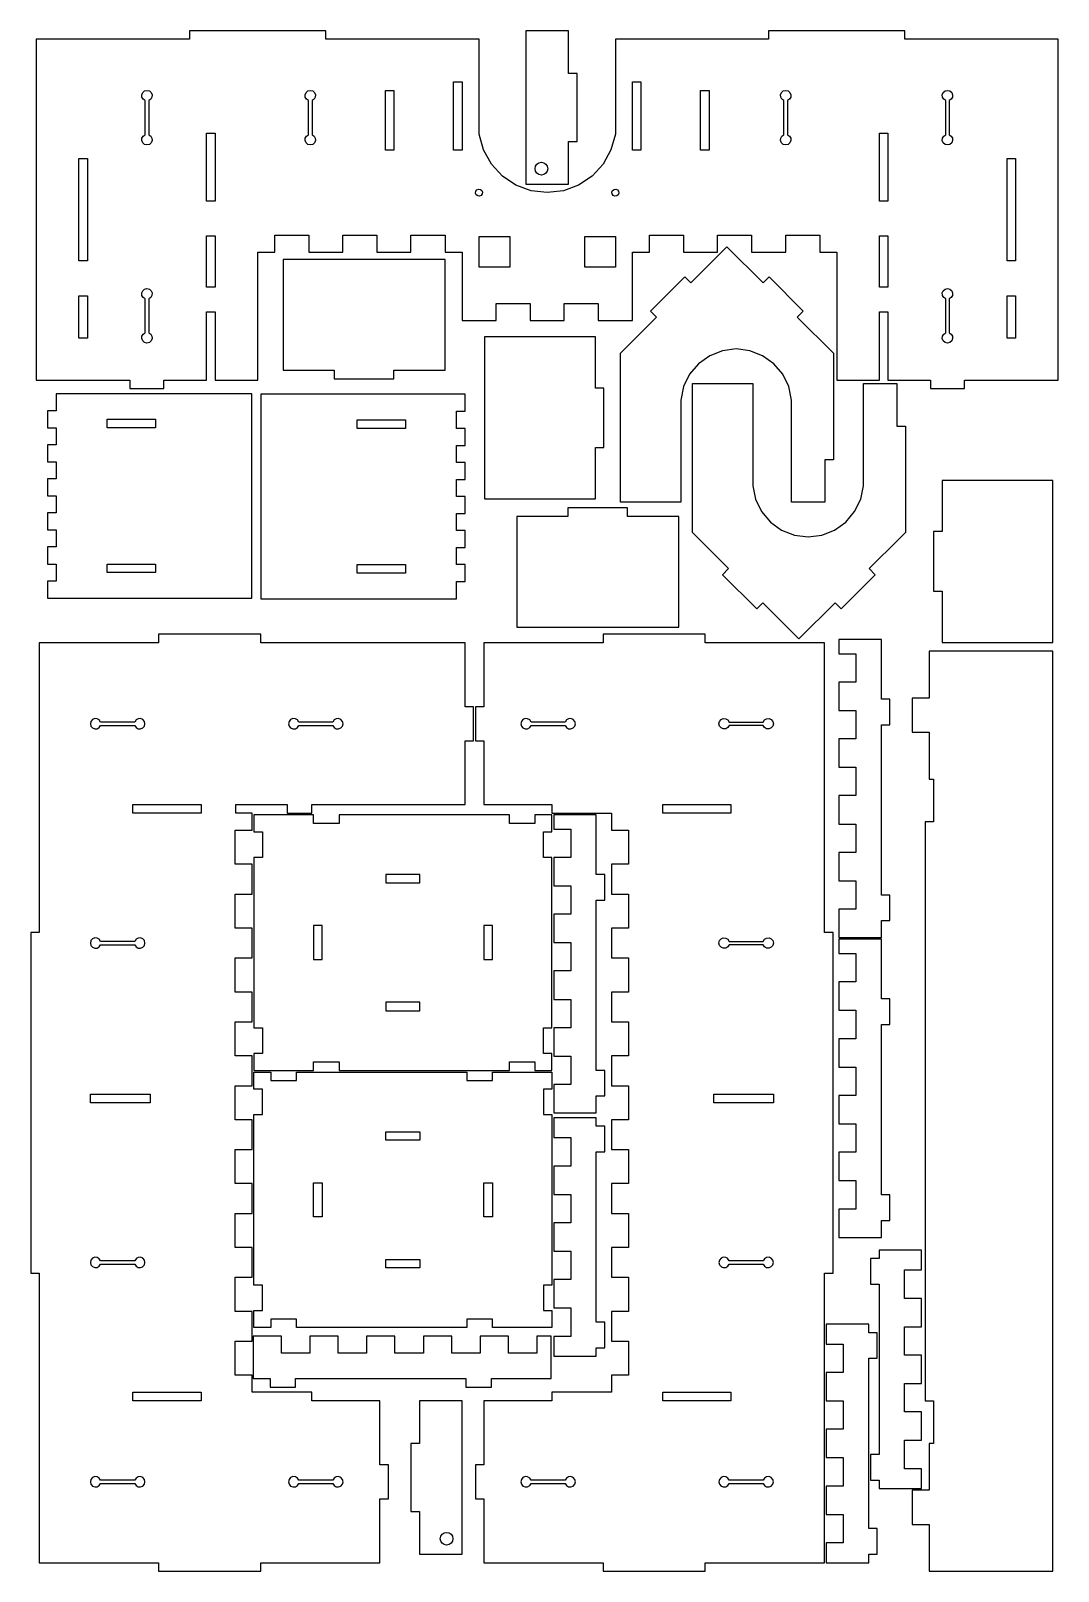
# Model space of a CAD drawing. Header units: millimetres. Extents: x 3 to 364, y -272 to 269.
import ezdxf

# ---------------------------------------------------------------- set-up
doc = ezdxf.new("R2010")
doc.units = ezdxf.units.MM
doc.header["$MEASUREMENT"] = 0

msp = doc.modelspace()

# ---------------------------------------------------------------- linework, layer by layer
for points in [[(164.81, 222.5), (162.03, 227.49), (160.51, 232.99), (160.51, 266.31), (106.65, 266.31), (106.64, 266.31), (106.64, 269.3), (58.77, 269.3), (58.77, 266.32), (58.77, 266.31), (4.91, 266.31), (4.91, 266.3), (4.91, 146.62), (37.82, 146.62), (37.82, 143.63), (49.79, 143.63), (49.79, 146.62), (64.75, 146.62), (64.75, 170.56), (67.74, 170.56), (67.74, 146.62), (82.71, 146.62), (82.71, 191.5), (88.69, 191.5), (88.69, 197.49), (100.66, 197.49), (100.66, 191.5), (112.63, 191.51), (112.63, 197.49), (124.6, 197.49), (124.6, 191.5), (136.57, 191.5), (136.57, 197.49), (148.54, 197.49), (148.54, 191.5), (154.52, 191.5), (154.52, 167.57), (166.49, 167.57), (166.49, 173.55), (178.46, 173.55), (178.46, 167.57), (190.43, 167.57), (190.43, 173.55), (202.4, 173.55), (202.4, 167.57), (202.4, 167.57), (214.36, 167.57), (214.37, 167.57), (214.37, 191.5), (220.35, 191.5), (220.35, 191.52), (220.35, 197.49), (220.35, 197.49), (232.32, 197.49), (232.32, 191.51), (232.33, 191.5), (244.29, 191.5), (244.29, 191.51), (244.29, 197.49), (244.29, 197.49), (256.26, 197.49), (256.26, 197.49), (256.26, 191.51), (256.26, 191.5), (268.22, 191.5), (268.23, 191.51), (268.23, 191.51), (268.23, 197.49), (280.2, 197.49), (280.2, 191.51), (280.21, 191.5), (286.18, 191.5), (286.18, 146.63), (286.18, 146.62), (301.14, 146.62), (301.14, 146.63), (301.14, 170.56), (304.13, 170.56), (304.13, 146.62), (319.1, 146.62), (319.1, 143.63), (319.1, 143.63), (331.06, 143.63), (331.06, 143.64), (331.06, 146.62), (363.98, 146.62), (363.98, 146.63), (363.98, 266.31), (310.12, 266.31), (310.12, 266.32), (310.12, 269.3), (262.24, 269.3), (262.24, 266.32), (262.24, 266.31), (208.38, 266.31), (208.38, 232.99), (206.85, 227.49), (204.08, 222.5), (200.22, 218.29), (195.47, 215.11), (190.12, 213.12), (184.44, 212.45), (178.77, 213.12), (173.41, 215.11), (168.67, 218.29)], [(194.92, 254.34), (194.91, 254.34), (191.92, 254.34), (191.92, 269.3), (191.92, 269.3), (176.96, 269.3), (176.96, 269.3), (176.96, 215.44), (176.97, 215.44), (191.92, 215.44), (191.92, 230.4), (194.92, 230.4)], [(151.53, 251.35), (154.52, 251.35), (154.52, 227.41), (151.53, 227.41)], [(214.37, 227.41), (214.37, 251.35), (217.36, 251.35), (217.36, 227.41)], [(45.29, 229.96), (44.64, 229.41), (43.81, 229.21), (42.97, 229.41), (42.32, 229.96), (41.99, 230.75), (42.05, 231.6), (42.48, 232.34), (43.21, 232.8), (43.21, 244.77), (42.48, 245.23), (42.05, 245.96), (41.99, 246.82), (42.32, 247.61), (42.97, 248.16), (43.81, 248.36), (44.64, 248.16), (45.29, 247.61), (45.63, 246.82), (45.57, 245.96), (45.13, 245.23), (44.41, 244.77), (44.41, 232.8), (45.13, 232.34), (45.57, 231.6), (45.63, 230.75)], [(99.38, 230.75), (99.44, 231.6), (99.88, 232.34), (100.6, 232.8), (100.6, 244.77), (99.88, 245.23), (99.44, 245.96), (99.38, 246.82), (99.71, 247.61), (100.37, 248.16), (101.2, 248.36), (102.03, 248.16), (102.69, 247.61), (103.02, 246.82), (102.96, 245.96), (102.52, 245.23), (101.8, 244.77), (101.8, 232.8), (102.52, 232.34), (102.96, 231.6), (103.02, 230.75), (102.69, 229.96), (102.03, 229.41), (101.2, 229.21), (100.37, 229.41), (99.71, 229.96)], [(127.59, 248.36), (130.58, 248.36), (130.58, 227.41), (127.59, 227.41)], [(238.3, 227.41), (238.3, 248.36), (241.3, 248.36), (241.3, 227.41)], [(266.41, 230.75), (266.47, 231.6), (266.9, 232.34), (267.63, 232.8), (267.63, 244.77), (266.9, 245.23), (266.47, 245.96), (266.41, 246.82), (266.41, 246.82), (266.74, 247.6), (266.74, 247.61), (267.39, 248.16), (268.23, 248.36), (269.06, 248.16), (269.71, 247.61), (269.71, 247.61), (270.05, 246.82), (270.05, 246.82), (269.99, 245.96), (269.55, 245.23), (268.83, 244.77), (268.83, 232.8), (269.55, 232.34), (269.55, 232.34), (269.99, 231.6), (269.99, 231.6), (270.05, 230.75), (270.05, 230.75), (269.71, 229.96), (269.06, 229.41), (268.23, 229.21), (268.23, 229.21), (267.39, 229.41), (267.39, 229.41), (266.74, 229.96), (266.74, 229.96)], [(323.26, 230.75), (323.32, 231.6), (323.76, 232.34), (324.48, 232.8), (324.48, 232.8), (324.48, 244.77), (324.48, 244.77), (323.76, 245.23), (323.32, 245.96), (323.26, 246.82), (323.59, 247.61), (324.25, 248.16), (325.08, 248.36), (325.91, 248.16), (326.57, 247.61), (326.9, 246.82), (326.84, 245.96), (326.4, 245.23), (325.68, 244.77), (325.68, 244.77), (325.68, 232.8), (326.4, 232.34), (326.84, 231.6), (326.9, 230.75), (326.57, 229.96), (325.91, 229.41), (325.08, 229.21), (324.25, 229.41), (324.25, 229.41), (323.59, 229.96), (323.59, 229.96)], [(67.74, 209.46), (64.75, 209.46), (64.75, 233.4), (67.74, 233.4)], [(301.14, 233.4), (304.13, 233.4), (304.13, 209.46), (301.14, 209.46)], [(22.86, 188.51), (19.87, 188.51), (19.87, 224.42), (22.86, 224.42)], [(346.03, 224.42), (349.02, 224.42), (349.02, 188.51), (346.03, 188.51)], [(159.37, 212.92), (159.76, 213.43), (160.34, 213.67), (160.98, 213.59), (161.48, 213.2), (161.72, 212.61), (161.64, 211.98), (161.25, 211.48), (160.67, 211.23), (160.03, 211.32), (159.53, 211.7), (159.29, 212.29)], [(209.13, 213.43), (209.52, 212.92), (209.6, 212.29), (209.36, 211.7), (208.85, 211.32), (208.22, 211.23), (207.63, 211.48), (207.25, 211.98), (207.16, 212.61), (207.41, 213.2), (207.91, 213.59), (208.54, 213.67)], [(67.74, 197.24), (67.74, 179.28), (64.75, 179.28), (64.75, 197.24)], [(160.51, 197.07), (171.28, 197.07), (171.28, 186.29), (160.51, 186.29)], [(208.38, 197.07), (208.38, 186.29), (197.61, 186.29), (197.61, 197.07)], [(301.14, 197.24), (304.13, 197.24), (304.13, 179.28), (301.14, 179.28)], [(241.52, 155.17), (241.52, 155.17), (237.59, 152.35), (237.59, 152.35), (237.59, 152.35), (234.47, 148.66), (234.47, 148.66), (234.47, 148.66), (232.35, 144.31), (232.35, 144.31), (231.37, 139.57), (231.37, 103.67), (231.37, 103.67), (210.19, 103.67), (210.19, 156.03), (212.31, 158.15), (222.88, 168.73), (220.77, 170.84), (232.78, 182.85), (232.78, 182.86), (234.9, 180.74), (234.9, 180.74), (247.59, 193.44), (260.29, 180.74), (262.4, 182.86), (274.42, 170.84), (272.3, 168.73), (285, 156.03), (285, 118.63), (282.01, 118.63), (282, 118.63), (282, 103.67), (270.27, 103.67), (270.27, 103.67), (270.27, 139.57), (269.29, 144.31), (267.18, 148.66), (267.17, 148.66), (267.17, 148.66), (264.06, 152.35), (264.05, 152.35), (260.12, 155.17), (260.12, 155.17), (255.62, 156.93), (255.62, 156.93), (250.82, 157.53), (250.82, 157.53), (246.03, 156.93), (246.02, 156.93)], [(148.54, 188.95), (91.69, 188.95), (91.68, 188.94), (91.68, 150.05), (109.64, 150.05), (109.64, 147.06), (109.64, 147.06), (130.58, 147.06), (130.58, 150.05), (130.59, 150.05), (148.54, 150.05)], [(45.29, 178.01), (45.63, 177.22), (45.57, 176.36), (45.57, 176.36), (45.13, 175.63), (45.13, 175.63), (44.41, 175.17), (44.41, 163.2), (45.13, 162.74), (45.57, 162), (45.63, 161.15), (45.29, 160.36), (44.64, 159.81), (43.81, 159.61), (42.97, 159.81), (42.32, 160.36), (41.99, 161.15), (42.05, 162), (42.48, 162.74), (43.21, 163.2), (43.21, 175.17), (42.49, 175.63), (42.48, 175.63), (42.05, 176.36), (42.05, 176.36), (41.99, 177.22), (42.32, 178), (42.32, 178.01), (42.97, 178.56), (42.97, 178.56), (43.81, 178.76), (44.64, 178.56), (44.64, 178.56), (45.29, 178.01)], [(323.26, 177.22), (323.59, 178.01), (324.25, 178.56), (325.08, 178.76), (325.91, 178.56), (326.57, 178.01), (326.9, 177.22), (326.84, 176.36), (326.4, 175.63), (325.68, 175.17), (325.68, 175.17), (325.68, 163.2), (326.38, 162.75), (326.4, 162.74), (326.84, 162), (326.9, 161.15), (326.57, 160.36), (326.57, 160.36), (325.91, 159.81), (325.08, 159.61), (325.08, 159.61), (324.25, 159.81), (323.59, 160.36), (323.26, 161.15), (323.32, 162), (323.32, 162), (323.76, 162.74), (324.48, 163.2), (324.48, 175.17), (324.48, 175.17), (323.76, 175.63), (323.32, 176.36)], [(22.86, 176.24), (22.86, 161.27), (19.87, 161.27), (19.87, 176.24)], [(346.03, 176.24), (349.02, 176.24), (349.02, 161.27), (346.03, 161.27)], [(204.35, 143.81), (201.36, 143.81), (201.35, 143.81), (201.35, 161.77), (162.46, 161.77), (162.46, 161.77), (162.46, 104.92), (162.46, 104.91), (201.35, 104.91), (201.35, 122.87), (204.35, 122.87)], [(80.7, 141.82), (11.88, 141.82), (11.88, 135.84), (8.89, 135.84), (8.89, 129.85), (11.88, 129.85), (11.88, 123.87), (8.89, 123.87), (8.89, 123.86), (8.89, 117.88), (11.88, 117.88), (11.88, 111.9), (8.89, 111.9), (8.89, 111.9), (8.89, 105.92), (11.88, 105.92), (11.88, 99.93), (8.89, 99.93), (8.89, 93.95), (11.88, 93.95), (11.88, 87.96), (8.89, 87.96), (8.89, 81.98), (11.88, 81.98), (11.88, 75.99), (8.89, 75.99), (8.89, 70.01), (80.7, 70.01)], [(152.61, 111.69), (155.6, 111.69), (155.6, 117.68), (152.61, 117.68), (152.61, 123.66), (155.6, 123.66), (155.6, 129.64), (152.61, 129.64), (152.61, 135.63), (155.6, 135.63), (155.6, 141.61), (155.6, 141.61), (83.78, 141.61), (83.78, 69.8), (152.61, 69.8), (152.61, 75.78), (155.6, 75.78), (155.6, 81.77), (152.61, 81.77), (152.61, 87.75), (155.6, 87.75), (155.6, 93.74), (152.61, 93.74), (152.61, 99.72), (155.6, 99.72), (155.6, 105.71), (152.61, 105.71)], [(289.34, 96.72), (289.35, 96.73), (292.46, 100.42), (292.46, 100.42), (292.46, 100.42), (294.58, 104.77), (294.58, 104.78), (295.56, 109.5), (295.56, 109.51), (295.56, 145.41), (295.56, 145.41), (307.29, 145.41), (307.29, 130.45), (307.29, 130.45), (310.28, 130.45), (310.28, 130.45), (310.28, 93.05), (310.28, 93.04), (308.17, 90.93), (297.59, 80.35), (297.59, 80.35), (299.7, 78.23), (299.7, 78.23), (287.69, 66.22), (285.58, 68.34), (272.88, 55.64), (270.76, 57.76), (260.19, 68.34), (260.18, 68.34), (258.07, 66.22), (258.07, 66.22), (246.06, 78.23), (248.17, 80.35), (237.59, 90.93), (235.48, 93.05), (235.48, 145.41), (256.66, 145.41), (256.66, 109.5), (257.64, 104.77), (257.64, 104.76), (259.75, 100.42), (259.75, 100.42), (259.76, 100.42), (262.87, 96.72), (262.87, 96.72), (262.88, 96.72), (266.8, 93.91), (266.81, 93.91), (271.31, 92.15), (271.31, 92.15), (276.11, 91.55), (276.11, 91.55), (280.9, 92.15), (280.91, 92.15), (285.41, 93.91), (285.41, 93.91)], [(29.83, 129.85), (29.83, 132.85), (46.82, 132.85), (46.82, 129.85)], [(117.66, 129.64), (117.66, 132.64), (134.65, 132.64), (134.65, 129.64)], [(362.06, 111.31), (323.16, 111.31), (323.16, 93.36), (323.16, 93.36), (320.17, 93.36), (320.17, 72.41), (323.16, 72.41), (323.16, 54.46), (323.17, 54.46), (362.06, 54.46), (362.06, 54.46)], [(230.64, 98.7), (230.64, 98.7), (212.69, 98.7), (212.69, 101.7), (191.74, 101.7), (191.74, 98.7), (173.79, 98.7), (173.79, 59.81), (173.79, 59.81), (230.64, 59.81)], [(46.82, 78.98), (29.83, 78.98), (29.83, 81.98), (46.82, 81.98)], [(134.65, 81.77), (134.65, 78.78), (117.66, 78.78), (117.66, 81.77)], [(158.59, 31.86), (158.59, 31.86), (155.6, 31.86), (155.6, 54.3), (83.78, 54.3), (83.78, 57.29), (83.78, 57.29), (47.88, 57.29), (47.88, 54.31), (47.88, 54.3), (5.98, 54.3), (5.98, -47.44), (5.97, -47.44), (2.99, -47.44), (2.99, -47.44), (2.99, -167.13), (5.98, -167.13), (5.98, -167.13), (5.98, -268.87), (47.88, -268.87), (47.88, -271.86), (83.78, -271.86), (83.78, -268.87), (83.78, -268.87), (125.68, -268.87), (125.68, -246.42), (128.67, -246.42), (128.67, -234.45), (128.66, -234.45), (125.68, -234.45), (125.68, -212.01), (125.67, -212.01), (101.74, -212.01), (101.74, -209.02), (101.74, -209.02), (101.74, -209.02), (80.79, -209.02), (80.79, -203.04), (74.81, -203.04), (74.81, -203.03), (74.81, -191.07), (74.81, -191.07), (80.79, -191.07), (80.79, -180.59), (74.81, -180.59), (74.81, -168.62), (74.81, -168.62), (80.79, -168.62), (80.79, -168.62), (80.79, -158.15), (74.81, -158.15), (74.81, -146.18), (80.79, -146.18), (80.79, -135.71), (74.81, -135.71), (74.81, -123.74), (80.79, -123.74), (80.79, -113.27), (74.81, -113.27), (74.81, -101.3), (80.79, -101.3), (80.79, -90.83), (74.81, -90.83), (74.81, -78.86), (80.79, -78.86), (80.79, -68.38), (74.81, -68.38), (74.81, -56.41), (74.81, -56.41), (80.79, -56.41), (80.79, -45.94), (74.81, -45.94), (74.81, -33.97), (80.79, -33.97), (80.79, -23.5), (74.81, -23.5), (74.81, -23.5), (74.81, -11.53), (74.81, -11.53), (80.79, -11.53), (80.79, -5.55), (75.06, -5.55), (75.06, -2.55), (75.06, -2.55), (93.01, -2.55), (93.01, -5.55), (101.74, -5.55), (101.74, -2.55), (155.6, -2.55), (155.6, 19.89), (158.59, 19.89), (158.59, 19.89)], [(281.87, 54.3), (239.98, 54.3), (239.98, 54.31), (239.98, 57.29), (204.07, 57.29), (204.07, 54.3), (162.18, 54.3), (162.18, 31.86), (159.19, 31.86), (159.19, 19.89), (159.19, 19.89), (162.18, 19.89), (162.18, -2.55), (186.12, -2.55), (186.12, -2.55), (186.12, -5.55), (207.06, -5.55), (207.06, -11.53), (207.07, -11.53), (213.05, -11.53), (213.05, -11.53), (213.05, -23.5), (213.05, -23.5), (207.06, -23.5), (207.06, -33.97), (207.07, -33.97), (213.05, -33.97), (213.05, -45.94), (207.06, -45.94), (207.06, -56.41), (207.07, -56.41), (213.05, -56.41), (213.05, -68.38), (207.06, -68.38), (207.06, -78.86), (207.07, -78.86), (213.05, -78.86), (213.05, -90.83), (207.06, -90.83), (207.06, -101.3), (213.05, -101.3), (213.05, -113.27), (207.06, -113.27), (207.06, -123.74), (207.07, -123.74), (213.05, -123.74), (213.05, -135.71), (207.06, -135.71), (207.06, -146.18), (213.05, -146.18), (213.05, -146.18), (213.05, -158.15), (207.06, -158.15), (207.06, -168.62), (207.07, -168.62), (213.05, -168.62), (213.05, -180.59), (207.06, -180.59), (207.06, -191.07), (207.07, -191.07), (213.05, -191.07), (213.05, -191.07), (213.05, -203.04), (213.05, -203.04), (207.06, -203.04), (207.06, -209.02), (186.12, -209.02), (186.12, -209.02), (186.12, -212.01), (186.12, -212.01), (162.18, -212.01), (162.18, -234.45), (159.19, -234.45), (159.19, -246.42), (162.18, -246.42), (162.18, -268.87), (204.07, -268.87), (204.07, -268.87), (204.07, -268.87), (204.07, -271.86), (239.98, -271.86), (239.98, -268.87), (281.87, -268.87), (281.87, -167.13), (281.88, -167.13), (284.86, -167.13), (284.86, -47.44), (281.88, -47.44), (281.87, -47.44)], [(301.86, 25.54), (304.85, 25.54), (304.85, 25.54), (304.85, 34.51), (301.86, 34.51), (301.86, 55.46), (286.9, 55.46), (286.9, 55.46), (286.9, 50.47), (292.88, 50.47), (292.88, 40.5), (286.9, 40.5), (286.9, 30.52), (292.88, 30.52), (292.88, 20.55), (292.88, 20.55), (286.9, 20.55), (286.9, 10.58), (292.88, 10.58), (292.88, 0.6), (292.88, 0.6), (286.9, 0.6), (286.9, -9.37), (292.88, -9.37), (292.88, -19.35), (286.9, -19.35), (286.9, -19.35), (286.9, -29.32), (292.88, -29.32), (292.88, -39.29), (292.88, -39.29), (286.9, -39.29), (286.9, -49.27), (286.9, -49.27), (301.86, -49.27), (301.86, -43.28), (304.85, -43.28), (304.85, -43.28), (304.85, -34.31), (301.86, -34.31), (301.86, -34.31)], [(362.06, 51.3), (362.06, 51.31), (362.06, 51.31), (318.68, 51.31), (318.68, 51.3), (318.68, 34.85), (318.68, 34.85), (312.69, 34.85), (312.69, 34.84), (312.69, 22.88), (312.7, 22.88), (318.68, 22.88), (318.68, 6.42), (320.17, 6.42), (320.17, -8.54), (317.18, -8.54), (317.18, -8.54), (317.18, -212.01), (320.17, -212.01), (320.17, -226.97), (318.68, -226.97), (318.68, -243.43), (312.69, -243.43), (312.69, -255.4), (318.68, -255.4), (318.68, -271.85), (318.68, -271.86), (362.06, -271.86), (362.06, -271.85)], [(25.48, 24.05), (25.48, 24.05), (25.48, 24.05), (26.33, 24.11), (26.33, 24.11), (26.34, 24.11), (27.07, 24.55), (27.07, 24.55), (27.53, 25.27), (39.5, 25.27), (39.96, 24.55), (39.96, 24.55), (40.69, 24.11), (40.69, 24.11), (40.69, 24.11), (41.55, 24.05), (41.55, 24.05), (42.34, 24.39), (42.34, 24.39), (42.34, 24.39), (42.89, 25.04), (42.89, 25.04), (43.09, 25.87), (43.09, 25.87), (42.89, 26.71), (42.89, 26.71), (42.34, 27.36), (42.33, 27.36), (41.55, 27.69), (41.55, 27.69), (41.55, 27.69), (40.69, 27.63), (40.69, 27.63), (39.96, 27.2), (39.96, 27.2), (39.5, 26.47), (27.53, 26.47), (27.07, 27.2), (27.07, 27.2), (26.34, 27.63), (26.34, 27.63), (26.33, 27.63), (25.48, 27.69), (25.48, 27.69), (25.48, 27.69), (24.69, 27.36), (24.69, 27.36), (24.14, 26.71), (24.14, 26.71), (23.94, 25.87), (24.14, 25.04), (24.14, 25.04), (24.14, 25.04), (24.69, 24.39), (24.69, 24.39)], [(111.15, 24.05), (111.15, 24.05), (111.94, 24.39), (111.94, 24.39), (112.49, 25.04), (112.69, 25.87), (112.69, 25.87), (112.49, 26.71), (111.94, 27.36), (111.94, 27.36), (111.15, 27.69), (110.29, 27.63), (110.29, 27.63), (109.56, 27.2), (109.56, 27.19), (109.1, 26.47), (109.1, 26.47), (97.13, 26.47), (97.13, 26.47), (96.67, 27.19), (96.67, 27.2), (95.94, 27.63), (95.93, 27.63), (95.08, 27.69), (95.08, 27.69), (94.29, 27.36), (94.29, 27.36), (93.74, 26.71), (93.74, 26.71), (93.54, 25.87), (93.74, 25.04), (94.29, 24.39), (94.29, 24.39), (95.08, 24.05), (95.08, 24.05), (95.93, 24.11), (95.94, 24.11), (96.67, 24.55), (96.67, 24.55), (97.13, 25.27), (97.13, 25.27), (109.1, 25.27), (109.56, 24.55), (109.56, 24.55), (110.29, 24.11)], [(191.92, 24.11), (191.92, 24.11), (191.92, 24.11), (192.77, 24.05), (192.78, 24.05), (192.78, 24.05), (193.56, 24.39), (193.57, 24.39), (194.12, 25.04), (194.12, 25.04), (194.32, 25.87), (194.12, 26.71), (194.12, 26.71), (194.12, 26.71), (193.57, 27.36), (193.56, 27.36), (192.78, 27.69), (192.78, 27.69), (192.78, 27.69), (191.92, 27.63), (191.92, 27.63), (191.92, 27.63), (191.19, 27.2), (191.19, 27.2), (190.73, 26.47), (178.76, 26.47), (178.3, 27.2), (178.3, 27.2), (177.56, 27.63), (177.56, 27.63), (176.71, 27.69), (176.71, 27.69), (175.92, 27.36), (175.92, 27.36), (175.37, 26.71), (175.37, 26.71), (175.17, 25.87), (175.37, 25.04), (175.92, 24.39), (175.92, 24.39), (175.92, 24.39), (176.71, 24.05), (176.71, 24.05), (177.56, 24.11), (177.56, 24.11), (177.56, 24.11), (178.3, 24.55), (178.3, 24.55), (178.3, 24.55), (178.76, 25.27), (190.73, 25.27), (191.19, 24.55), (191.19, 24.55)], [(261.52, 24.11), (260.79, 24.55), (260.33, 25.27), (248.36, 25.27), (248.36, 25.27), (247.9, 24.55), (247.16, 24.11), (246.31, 24.05), (245.52, 24.39), (244.97, 25.04), (244.77, 25.87), (244.97, 26.71), (245.52, 27.36), (246.31, 27.69), (247.16, 27.63), (247.9, 27.2), (248.36, 26.47), (260.33, 26.47), (260.33, 26.47), (260.79, 27.2), (261.52, 27.63), (262.38, 27.69), (263.17, 27.36), (263.72, 26.71), (263.92, 25.87), (263.72, 25.04), (263.17, 24.39), (263.16, 24.39), (262.38, 24.05)], [(62.84, -5.55), (38.9, -5.55), (38.9, -2.55), (62.84, -2.55)], [(248.96, -5.55), (225.02, -5.55), (225.02, -2.55), (248.96, -2.55)], [(186.12, -21.11), (183.13, -21.11), (183.13, -12.13), (186.12, -12.13), (186.12, -6.15), (186.12, -6.14), (180.14, -6.14), (180.14, -6.15), (180.13, -6.15), (180.13, -9.13), (180.13, -9.14), (171.16, -9.14), (171.16, -6.15), (171.15, -6.14), (111.32, -6.14), (111.31, -6.15), (111.31, -6.15), (111.31, -9.12), (111.31, -9.14), (102.34, -9.14), (102.34, -6.15), (102.34, -6.15), (102.33, -6.14), (81.4, -6.14), (81.39, -6.15), (81.39, -12.12), (81.39, -12.13), (84.38, -12.13), (84.38, -12.13), (84.38, -21.11), (81.39, -21.11), (81.39, -21.11), (81.39, -80.95), (81.4, -80.95), (84.38, -80.95), (84.38, -89.93), (81.4, -89.93), (81.39, -89.93), (81.39, -89.93), (81.39, -95.91), (102.34, -95.91), (102.34, -92.92), (102.34, -92.92), (111.31, -92.92), (111.31, -95.91), (171.16, -95.91), (171.16, -92.92), (171.16, -92.92), (180.13, -92.92), (180.13, -95.91), (180.13, -95.91), (186.12, -95.91), (186.12, -89.93), (183.13, -89.93), (183.13, -80.95), (186.12, -80.95)], [(201.68, -36.07), (204.67, -36.07), (204.67, -36.06), (204.67, -27.09), (201.68, -27.09), (201.68, -27.09), (201.68, -6.14), (186.72, -6.14), (186.72, -11.13), (192.7, -11.13), (192.7, -21.11), (186.72, -21.11), (186.72, -31.08), (192.7, -31.08), (192.7, -31.08), (192.7, -41.05), (186.72, -41.05), (186.72, -41.05), (186.72, -51.03), (192.7, -51.03), (192.7, -61), (186.72, -61), (186.72, -70.98), (192.7, -70.98), (192.7, -70.98), (192.7, -80.95), (192.7, -80.95), (186.72, -80.95), (186.72, -80.95), (186.72, -90.92), (192.7, -90.92), (192.7, -90.93), (192.7, -100.9), (192.7, -100.9), (186.72, -100.9), (186.72, -100.9), (186.72, -110.87), (186.72, -110.87), (201.68, -110.87), (201.68, -104.89), (204.67, -104.89), (204.67, -95.91), (201.68, -95.91)], [(139.74, -27.09), (127.77, -27.09), (127.77, -30.08), (139.74, -30.08)], [(105.33, -45.04), (102.34, -45.04), (102.34, -57.01), (105.33, -57.01)], [(165.17, -45.04), (162.18, -45.04), (162.18, -57.01), (165.17, -57.01)], [(25.48, -53), (25.48, -53), (26.33, -52.94), (26.34, -52.94), (27.07, -52.5), (27.53, -51.78), (27.53, -51.78), (39.5, -51.78), (39.96, -52.5), (39.96, -52.5), (40.69, -52.94), (40.69, -52.94), (40.69, -52.94), (41.55, -53), (41.55, -53), (42.34, -52.67), (42.34, -52.66), (42.89, -52.01), (42.89, -52.01), (43.09, -51.18), (42.89, -50.34), (42.34, -49.69), (42.33, -49.69), (41.55, -49.36), (41.55, -49.36), (40.69, -49.42), (40.69, -49.42), (39.96, -49.86), (39.96, -49.86), (39.5, -50.58), (39.5, -50.58), (27.53, -50.58), (27.07, -49.86), (27.07, -49.86), (26.34, -49.42), (26.33, -49.42), (25.48, -49.36), (25.48, -49.36), (24.69, -49.69), (24.14, -50.34), (24.14, -50.35), (23.94, -51.18), (24.14, -52.01), (24.14, -52.01), (24.69, -52.66)], [(263.17, -49.69), (263.72, -50.34), (263.92, -51.18), (263.72, -52.01), (263.17, -52.66), (263.16, -52.67), (262.38, -53), (261.52, -52.94), (260.79, -52.5), (260.33, -51.78), (248.36, -51.78), (248.36, -51.78), (247.9, -52.5), (247.16, -52.94), (246.31, -53), (245.52, -52.66), (244.97, -52.01), (244.77, -51.18), (244.97, -50.34), (245.52, -49.69), (246.31, -49.36), (247.16, -49.42), (247.9, -49.86), (248.36, -50.58), (260.33, -50.58), (260.33, -50.58), (260.79, -49.86), (261.52, -49.42), (262.38, -49.36)], [(301.86, -79.79), (304.85, -79.79), (304.85, -79.79), (304.85, -70.81), (301.86, -70.81), (301.86, -49.87), (286.9, -49.87), (286.9, -49.87), (286.9, -54.85), (292.88, -54.85), (292.88, -54.85), (292.88, -64.83), (286.9, -64.83), (286.9, -74.8), (292.88, -74.8), (292.88, -84.78), (292.88, -84.78), (286.9, -84.78), (286.9, -94.75), (292.88, -94.75), (292.88, -94.75), (292.88, -104.73), (286.9, -104.73), (286.9, -114.7), (292.88, -114.7), (292.88, -114.7), (292.88, -124.67), (292.88, -124.67), (286.9, -124.67), (286.9, -124.67), (286.9, -134.65), (292.88, -134.65), (292.88, -144.62), (292.88, -144.62), (286.9, -144.62), (286.9, -154.6), (286.9, -154.6), (301.86, -154.6), (301.86, -148.61), (304.85, -148.61), (304.85, -139.64), (301.86, -139.64), (301.86, -139.63)], [(139.74, -71.97), (127.77, -71.97), (127.77, -74.97), (139.74, -74.97)], [(183.13, -102.5), (183.13, -102.5), (183.13, -111.47), (183.13, -111.47), (186.12, -111.47), (186.12, -171.32), (183.13, -171.32), (183.13, -180.29), (186.12, -180.29), (186.12, -186.28), (186.12, -186.28), (165.17, -186.28), (165.17, -183.29), (165.17, -183.29), (156.2, -183.29), (156.2, -183.29), (156.2, -186.28), (96.36, -186.28), (96.35, -186.28), (96.35, -183.29), (87.38, -183.29), (87.37, -183.29), (87.37, -186.27), (87.37, -186.28), (81.39, -186.28), (81.39, -180.29), (84.38, -180.29), (84.38, -171.32), (81.39, -171.32), (81.39, -171.32), (81.39, -171.32), (81.39, -111.47), (84.38, -111.47), (84.38, -102.5), (81.39, -102.5), (81.39, -102.49), (81.39, -96.51), (87.37, -96.51), (87.37, -99.5), (96.35, -99.5), (96.35, -96.51), (96.35, -96.51), (156.2, -96.51), (156.2, -99.5), (165.17, -99.5), (165.17, -96.51), (186.12, -96.51), (186.12, -102.5)], [(44.88, -104.29), (44.88, -107.28), (23.94, -107.28), (23.94, -104.29)], [(263.92, -104.29), (263.92, -107.28), (242.97, -107.28), (242.97, -104.29)], [(201.68, -124.52), (201.69, -124.52), (204.67, -124.52), (204.67, -115.54), (204.67, -115.54), (201.68, -115.54), (201.68, -112.55), (201.68, -112.55), (186.72, -112.55), (186.72, -112.55), (186.72, -119.53), (192.7, -119.53), (192.7, -119.53), (192.7, -129.51), (192.7, -129.51), (186.72, -129.51), (186.72, -139.48), (192.7, -139.48), (192.7, -139.48), (192.7, -149.45), (186.72, -149.45), (186.72, -159.43), (186.72, -159.43), (192.7, -159.43), (192.7, -159.43), (192.7, -169.4), (192.7, -169.4), (192.7, -169.4), (186.72, -169.4), (186.72, -179.38), (186.72, -179.38), (192.7, -179.38), (192.7, -179.38), (192.7, -189.35), (186.72, -189.35), (186.72, -196.33), (201.68, -196.33), (201.68, -196.33), (201.68, -193.34), (204.67, -193.34), (204.67, -184.36), (201.68, -184.36)], [(127.77, -120.45), (127.77, -117.46), (139.74, -117.46), (139.74, -120.45)], [(105.33, -147.38), (102.34, -147.38), (102.34, -135.41), (105.33, -135.41)], [(162.18, -135.41), (165.17, -135.41), (165.17, -147.38), (162.18, -147.38)], [(25.48, -165.21), (25.48, -165.21), (26.33, -165.15), (26.34, -165.15), (27.07, -164.71), (27.53, -163.99), (27.53, -163.99), (39.5, -163.99), (39.96, -164.71), (39.96, -164.71), (40.69, -165.15), (40.69, -165.15), (40.69, -165.15), (41.55, -165.21), (41.55, -165.21), (42.34, -164.88), (42.34, -164.87), (42.89, -164.22), (42.89, -164.22), (43.09, -163.39), (42.89, -162.55), (42.34, -161.9), (42.33, -161.9), (41.55, -161.57), (41.55, -161.57), (41.55, -161.57), (40.69, -161.63), (40.69, -161.63), (39.96, -162.06), (39.96, -162.07), (39.96, -162.07), (39.5, -162.79), (39.5, -162.79), (27.53, -162.79), (27.07, -162.07), (27.07, -162.07), (26.34, -161.63), (26.33, -161.63), (25.48, -161.57), (25.48, -161.57), (24.69, -161.9), (24.14, -162.55), (24.14, -162.55), (23.94, -163.39), (24.14, -164.22), (24.14, -164.22), (24.69, -164.87)], [(139.74, -162.34), (139.74, -165.33), (127.77, -165.33), (127.77, -162.34)], [(261.52, -165.15), (261.52, -165.15), (262.38, -165.21), (262.38, -165.21), (263.17, -164.87), (263.72, -164.22), (263.72, -164.22), (263.92, -163.39), (263.72, -162.55), (263.72, -162.55), (263.17, -161.9), (262.38, -161.57), (262.38, -161.57), (261.52, -161.63), (261.52, -161.63), (260.79, -162.07), (260.33, -162.79), (248.36, -162.79), (247.9, -162.07), (247.9, -162.06), (247.17, -161.63), (247.16, -161.63), (247.16, -161.63), (246.31, -161.57), (246.31, -161.57), (245.52, -161.9), (245.52, -161.9), (244.97, -162.55), (244.97, -162.55), (244.77, -163.39), (244.97, -164.22), (244.97, -164.22), (245.52, -164.87), (245.52, -164.87), (245.52, -164.88), (246.31, -165.21), (246.31, -165.21), (246.31, -165.21), (247.16, -165.15), (247.16, -165.15), (247.9, -164.71), (247.9, -164.71), (248.36, -163.99), (248.36, -163.99), (260.33, -163.99), (260.79, -164.71)], [(315.98, -176.01), (310, -176.01), (310, -176.01), (310, -166.03), (315.98, -166.03), (315.98, -159.05), (301.02, -159.05), (301.02, -162.04), (298.03, -162.04), (298.03, -171.02), (301.02, -171.02), (301.02, -230.86), (301.02, -230.86), (301.01, -230.86), (298.03, -230.86), (298.03, -239.84), (298.04, -239.84), (301.02, -239.84), (301.02, -242.83), (301.02, -242.83), (315.98, -242.83), (315.98, -242.83), (315.98, -235.85), (310, -235.85), (310, -225.88), (310, -225.88), (315.98, -225.88), (315.98, -215.9), (315.98, -215.9), (310, -215.9), (310, -215.9), (310, -205.93), (315.98, -205.93), (315.98, -195.95), (315.98, -195.95), (310, -195.95), (310, -195.95), (310, -185.98), (315.98, -185.98)], [(185.81, -189.26), (185.81, -189.26), (180.83, -189.26), (180.83, -195.25), (180.82, -195.25), (170.85, -195.25), (170.85, -195.25), (170.85, -189.26), (160.88, -189.26), (160.88, -195.25), (150.9, -195.25), (150.9, -189.26), (150.9, -189.26), (140.93, -189.26), (140.93, -195.25), (130.95, -195.25), (130.95, -189.26), (130.95, -189.26), (120.98, -189.26), (120.98, -195.25), (111.01, -195.25), (111.01, -189.26), (111.01, -189.26), (101.03, -189.26), (101.03, -195.25), (101.03, -195.25), (91.06, -195.25), (91.06, -195.25), (91.06, -189.26), (91.06, -189.26), (81.08, -189.26), (81.08, -189.26), (81.08, -204.22), (87.07, -204.22), (87.07, -207.21), (96.04, -207.21), (96.04, -204.22), (155.89, -204.22), (155.89, -207.21), (155.9, -207.21), (164.87, -207.21), (164.87, -204.22), (185.81, -204.22)], [(297.43, -197.05), (297.43, -197.05), (297.44, -197.05), (300.42, -197.05), (300.42, -188.07), (297.43, -188.07), (297.43, -185.08), (297.43, -185.08), (282.47, -185.08), (282.47, -185.08), (282.47, -192.06), (282.47, -192.06), (288.45, -192.06), (288.45, -202.04), (282.47, -202.04), (282.47, -212.01), (282.47, -212.01), (288.45, -212.01), (288.45, -221.99), (282.47, -221.99), (282.47, -231.96), (282.47, -231.96), (288.45, -231.96), (288.45, -241.93), (288.45, -241.93), (282.47, -241.93), (282.47, -251.91), (282.47, -251.91), (288.45, -251.91), (288.45, -261.88), (288.45, -261.88), (282.47, -261.88), (282.47, -268.87), (297.43, -268.87), (297.43, -265.87), (300.42, -265.87), (300.42, -256.9), (297.43, -256.9)], [(62.84, -209.02), (62.84, -212.01), (38.9, -212.01), (38.9, -209.02)], [(248.96, -212.01), (225.02, -212.01), (225.02, -209.02), (248.96, -209.02)], [(154.52, -212.01), (154.52, -212.01), (139.56, -212.01), (139.56, -226.97), (139.55, -226.97), (136.57, -226.97), (136.57, -250.91), (139.56, -250.91), (139.56, -265.87), (154.52, -265.87), (154.52, -265.87)], [(25.48, -242.26), (25.48, -242.26), (26.33, -242.2), (26.34, -242.2), (27.07, -241.76), (27.53, -241.04), (27.53, -241.04), (39.5, -241.04), (39.96, -241.76), (39.96, -241.76), (40.69, -242.2), (40.69, -242.2), (41.55, -242.26), (41.55, -242.26), (42.34, -241.93), (42.34, -241.93), (42.89, -241.27), (42.89, -241.27), (43.09, -240.44), (42.89, -239.61), (42.34, -238.95), (42.33, -238.95), (41.55, -238.62), (41.55, -238.62), (40.69, -238.68), (40.69, -238.68), (39.96, -239.12), (39.96, -239.12), (39.5, -239.84), (39.5, -239.84), (27.53, -239.84), (27.07, -239.12), (27.07, -239.12), (26.34, -238.68), (26.33, -238.68), (25.48, -238.62), (25.48, -238.62), (24.69, -238.95), (24.14, -239.61), (24.14, -239.61), (23.94, -240.44), (24.14, -241.27), (24.14, -241.27), (24.69, -241.93)], [(95.08, -242.26), (95.08, -242.26), (95.93, -242.2), (95.93, -242.2), (95.94, -242.2), (96.67, -241.76), (96.67, -241.76), (97.13, -241.04), (97.13, -241.04), (109.1, -241.04), (109.56, -241.76), (109.56, -241.76), (110.29, -242.2), (110.29, -242.2), (111.15, -242.26), (111.15, -242.26), (111.94, -241.93), (111.94, -241.93), (112.49, -241.27), (112.49, -241.27), (112.69, -240.44), (112.49, -239.61), (111.94, -238.95), (111.93, -238.95), (111.15, -238.62), (111.15, -238.62), (110.29, -238.68), (110.29, -238.68), (109.56, -239.12), (109.56, -239.12), (109.1, -239.84), (109.1, -239.84), (97.13, -239.84), (97.13, -239.84), (96.67, -239.12), (96.67, -239.12), (95.94, -238.68), (95.93, -238.68), (95.08, -238.62), (95.08, -238.62), (94.29, -238.95), (93.74, -239.61), (93.74, -239.61), (93.54, -240.44), (93.54, -240.44), (93.74, -241.27), (93.74, -241.27), (94.29, -241.93), (94.29, -241.93)], [(191.92, -242.2), (191.92, -242.2), (192.78, -242.26), (192.78, -242.26), (193.57, -241.93), (194.12, -241.27), (194.12, -241.27), (194.32, -240.44), (194.12, -239.61), (194.12, -239.61), (193.57, -238.95), (192.78, -238.62), (192.78, -238.62), (191.92, -238.68), (191.92, -238.68), (191.19, -239.12), (190.73, -239.84), (178.76, -239.84), (178.3, -239.12), (178.3, -239.12), (177.56, -238.68), (177.56, -238.68), (176.71, -238.62), (176.71, -238.62), (175.92, -238.95), (175.92, -238.95), (175.37, -239.6), (175.37, -239.61), (175.17, -240.44), (175.37, -241.27), (175.92, -241.93), (175.92, -241.93), (176.71, -242.26), (176.71, -242.26), (177.56, -242.2), (177.56, -242.2), (178.3, -241.76), (178.3, -241.76), (178.76, -241.04), (178.76, -241.04), (190.73, -241.04), (191.19, -241.76)], [(262.38, -238.62), (262.38, -238.62), (262.38, -238.62), (261.52, -238.68), (261.52, -238.68), (261.52, -238.68), (260.79, -239.12), (260.79, -239.12), (260.33, -239.84), (248.36, -239.84), (247.9, -239.12), (247.9, -239.12), (247.16, -238.68), (247.16, -238.68), (247.16, -238.68), (246.31, -238.62), (246.31, -238.62), (245.52, -238.95), (245.52, -238.95), (245.52, -238.95), (244.97, -239.6), (244.97, -239.61), (244.77, -240.44), (244.77, -240.44), (244.97, -241.27), (244.97, -241.27), (245.52, -241.93), (245.52, -241.93), (246.31, -242.26), (246.31, -242.26), (246.31, -242.26), (247.16, -242.2), (247.16, -242.2), (247.9, -241.76), (247.9, -241.76), (248.36, -241.04), (260.33, -241.04), (260.79, -241.76), (260.79, -241.76), (261.52, -242.2), (261.52, -242.2), (261.52, -242.2), (262.37, -242.26), (262.38, -242.26), (262.38, -242.26), (263.16, -241.93), (263.17, -241.93), (263.72, -241.27), (263.72, -241.27), (263.92, -240.44), (263.72, -239.61), (263.72, -239.61), (263.72, -239.6), (263.17, -238.95), (263.16, -238.95)]]:
    msp.add_lwpolyline(points, close=True)
for centre in [(182.39, 220.87), (149.09, -260.45)]:
    msp.add_circle(centre, 2.23)

doc.saveas('drawing.dxf')
